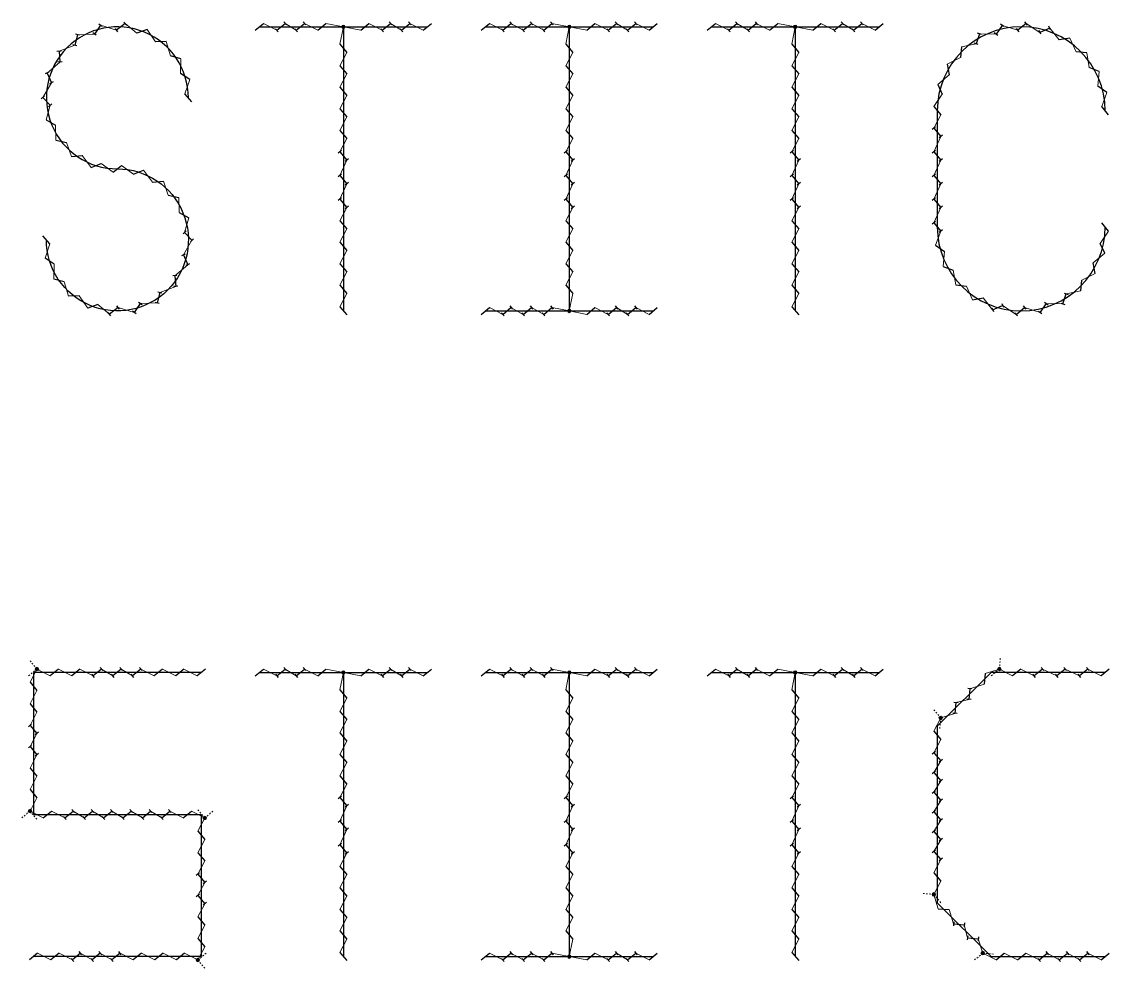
# Model space of a CAD drawing. Header units: millimetres. Extents: x -1 to 575, y -99 to 129.
# Drawn here: x 124.4 to 276, y -91.6 to 40.3 of the extents above; entities that cross this region are included whole.
import ezdxf

# ---------------------------------------------------------------- set-up
doc = ezdxf.new("R2010")
doc.units = ezdxf.units.MM
doc.layers.add('AUTOSTITCH', color=7, linetype='Continuous')
doc.layers.add('AUTOSTITCH_STITCHES', color=7, linetype='Continuous')
doc.layers.add('SHOWCASE_GUIDES', color=8, linetype='Continuous', plot=False)

# ---------------------------------------------------------------- blocks, each defined once
blk = doc.blocks.new('ST-12')
at = {"layer": 'AUTOSTITCH', "color": 7, "lineweight": 30}
for p, q in [((135.34, 39.83), (134.51, 38.58)), ((138.79, 40.04), (137.59, 39.13)), ((132.15, 38.49), (131.77, 37.04)), ((141.84, 39.24), (140.43, 38.73)), ((144.51, 37.56), (143.01, 37.5)), ((129.57, 36.19), (129.69, 34.69)), ((146.55, 35.16), (145.1, 35.55)), ((127.9, 33.16), (128.5, 31.79)), ((147.78, 32.26), (146.51, 33.07)), ((127.3, 29.76), (128.32, 28.66)), ((148.08, 29.13), (147.12, 30.27)), ((127.76, 26.64), (129.07, 25.9)), ((129.14, 23.8), (130.6, 23.48)), ((131.29, 21.51), (132.79, 21.64)), ((134.04, 19.97), (135.43, 20.54)), ((137.13, 19.32), (138.27, 20.28)), ((139.97, 19.06), (141.36, 19.63)), ((142.61, 17.96), (144.11, 18.09)), ((144.8, 16.12), (146.26, 15.8)), ((146.33, 13.7), (147.64, 12.96)), ((147.08, 10.94), (148.1, 9.84)), ((128.28, 9.33), (127.32, 10.47)), ((146.9, 7.81), (147.5, 6.44)), ((128.89, 6.53), (127.62, 7.34)), ((145.71, 4.91), (145.83, 3.41)), ((130.3, 4.05), (128.85, 4.44)), ((132.39, 2.1), (130.89, 2.04)), ((143.63, 2.56), (143.25, 1.11)), ((134.97, 0.87), (133.56, 0.36)), ((137.81, 0.47), (136.61, -0.44)), ((140.89, 1.02), (140.06, -0.23))]:
    blk.add_line(p, q, dxfattribs=at)
for points in [[(135.58, 39.66), (135.1, 39.99)], [(138.97, 39.81), (138.61, 40.27)], [(132.43, 38.42), (131.87, 38.57)], [(134.75, 38.42), (134.26, 38.74)], [(137.77, 38.9), (137.42, 39.37)], [(132.06, 36.97), (131.49, 37.11)], [(129.86, 36.21), (129.28, 36.16)], [(129.98, 34.71), (129.4, 34.67)], [(128.16, 33.28), (127.63, 33.05)], [(128.77, 31.91), (128.23, 31.67)], [(127.52, 29.96), (127.09, 29.56)], [(128.54, 28.86), (128.11, 28.46)], [(147.29, 11.14), (146.86, 10.74)], [(148.31, 10.04), (147.88, 9.64)], [(147.17, 7.93), (146.63, 7.69)], [(147.77, 6.55), (147.24, 6.32)], [(146, 4.93), (145.42, 4.89)], [(146.12, 3.44), (145.54, 3.39)], [(143.91, 2.49), (143.34, 2.63)], [(137.98, 0.23), (137.63, 0.7)], [(141.14, 0.86), (140.65, 1.18)], [(143.53, 1.03), (142.97, 1.18)], [(136.79, -0.67), (136.43, -0.21)], [(140.3, -0.39), (139.82, -0.06)]]:
    blk.add_lwpolyline(points, dxfattribs=at)
at = {"layer": 'AUTOSTITCH_STITCHES', "color": 7, "lineweight": 9}
for p, q in [((137.59, 39.13), (135.34, 39.83)), ((140.43, 38.73), (138.79, 40.04)), ((134.51, 38.58), (132.15, 38.49)), ((143.01, 37.5), (141.84, 39.24)), ((131.77, 37.04), (129.57, 36.19)), ((145.1, 35.55), (144.51, 37.56)), ((146.51, 33.07), (146.55, 35.16)), ((129.69, 34.69), (127.9, 33.16)), ((147.12, 30.27), (147.78, 32.26)), ((128.5, 31.79), (127.3, 29.76)), ((128.32, 28.66), (127.76, 26.64)), ((129.07, 25.9), (129.14, 23.8)), ((130.6, 23.48), (131.29, 21.51)), ((132.79, 21.64), (134.04, 19.97)), ((135.43, 20.54), (137.13, 19.32)), ((138.27, 20.28), (139.97, 19.06)), ((141.36, 19.63), (142.61, 17.96)), ((144.11, 18.09), (144.8, 16.12)), ((146.26, 15.8), (146.33, 13.7)), ((147.64, 12.96), (147.08, 10.94)), ((127.62, 7.34), (128.28, 9.33)), ((148.1, 9.84), (146.9, 7.81)), ((128.85, 4.44), (128.89, 6.53)), ((147.5, 6.44), (145.71, 4.91)), ((130.89, 2.04), (130.3, 4.05)), ((145.83, 3.41), (143.63, 2.56)), ((133.56, 0.36), (132.39, 2.1)), ((136.61, -0.44), (134.97, 0.87)), ((140.06, -0.23), (137.81, 0.47)), ((143.25, 1.11), (140.89, 1.02))]:
    blk.add_line(p, q, dxfattribs=at)
blk = doc.blocks.new('ST-14')
at = {"layer": 'AUTOSTITCH', "color": 7, "lineweight": 30}
for p, q in [((188.43, 39.12), (189.57, 40.08)), ((191.43, 39.12), (192.57, 40.08)), ((194.28, 39.12), (195.42, 40.08)), ((197.13, 39.12), (198.27, 40.08)), ((203.13, 39.12), (204.27, 40.08)), ((206.13, 39.12), (207.27, 40.08)), ((208.83, 39.12), (209.97, 40.08)), ((211.83, 39.12), (212.97, 40.08)), ((200.22, 37.17), (201.18, 36.03)), ((200.22, 34.17), (201.18, 33.03)), ((200.22, 31.17), (201.18, 30.03)), ((200.22, 28.17), (201.18, 27.03)), ((200.22, 25.17), (201.18, 24.03)), ((200.22, 22.17), (201.18, 21.03)), ((200.22, 18.87), (201.18, 17.73)), ((200.22, 15.57), (201.18, 14.43)), ((200.22, 12.57), (201.18, 11.43)), ((200.22, 9.57), (201.18, 8.43)), ((200.22, 6.57), (201.18, 5.43)), ((200.22, 3.57), (201.18, 2.43)), ((188.43, -0.48), (189.57, 0.48)), ((191.43, -0.48), (192.57, 0.48)), ((194.28, -0.48), (195.42, 0.48)), ((197.13, -0.48), (198.27, 0.48)), ((203.13, -0.48), (204.27, 0.48)), ((206.13, -0.48), (207.27, 0.48)), ((208.83, -0.48), (209.97, 0.48)), ((211.83, -0.48), (212.97, 0.48))]:
    blk.add_line(p, q, dxfattribs=at)
for points in [[(192.39, 40.31), (192.76, 39.86)], [(195.24, 40.31), (195.61, 39.86)], [(198.09, 40.31), (198.46, 39.86)], [(207.09, 40.31), (207.46, 39.86)], [(209.79, 40.31), (210.16, 39.86)], [(191.24, 39.34), (191.61, 38.89)], [(194.09, 39.34), (194.46, 38.89)], [(196.94, 39.34), (197.31, 38.89)], [(205.94, 39.34), (206.31, 38.89)], [(208.64, 39.34), (209.01, 38.89)], [(200.44, 22.36), (199.99, 21.99)], [(201.41, 21.21), (200.96, 20.84)], [(200.44, 19.06), (199.99, 18.69)], [(201.41, 17.91), (200.96, 17.54)], [(200.44, 15.76), (199.99, 15.39)], [(201.41, 14.61), (200.96, 14.24)], [(192.39, 0.71), (192.76, 0.26)], [(195.24, 0.71), (195.61, 0.26)], [(198.09, 0.71), (198.46, 0.26)], [(207.09, 0.71), (207.46, 0.26)], [(209.79, 0.71), (210.16, 0.26)], [(191.24, -0.26), (191.61, -0.71)], [(194.09, -0.26), (194.46, -0.71)], [(196.94, -0.26), (197.31, -0.71)], [(205.94, -0.26), (206.31, -0.71)], [(208.64, -0.26), (209.01, -0.71)]]:
    blk.add_lwpolyline(points, dxfattribs=at)
at = {"layer": 'AUTOSTITCH', "color": 7, "lineweight": 0, "const_width": 0.25}
for points in [[(200.57, 39.6, 1), (200.82, 39.6, 1)], [(200.57, 0, 1), (200.82, 0, 1)]]:
    blk.add_lwpolyline(points, format="xyb", close=True, dxfattribs=at)
at = {"layer": 'AUTOSTITCH', "color": 7, "lineweight": 0}
for centre in [(200.7, 39.6), (200.7, 0)]:
    blk.add_circle(centre, 0.25, dxfattribs=at)
at = {"layer": 'AUTOSTITCH_STITCHES', "color": 7, "lineweight": 9}
for p, q in [((189.57, 40.08), (191.43, 39.12)), ((192.57, 40.08), (194.28, 39.12)), ((195.42, 40.08), (197.13, 39.12)), ((198.27, 40.08), (200.7, 39.6)), ((200.7, 39.6), (200.22, 37.17)), ((200.7, 39.6), (203.13, 39.12)), ((204.27, 40.08), (206.13, 39.12)), ((207.27, 40.08), (208.83, 39.12)), ((209.97, 40.08), (211.83, 39.12)), ((201.18, 36.03), (200.22, 34.17)), ((201.18, 33.03), (200.22, 31.17)), ((201.18, 30.03), (200.22, 28.17)), ((201.18, 27.03), (200.22, 25.17)), ((201.18, 24.03), (200.22, 22.17)), ((201.18, 21.03), (200.22, 18.87)), ((201.18, 17.73), (200.22, 15.57)), ((201.18, 14.43), (200.22, 12.57)), ((201.18, 11.43), (200.22, 9.57)), ((201.18, 8.43), (200.22, 6.57)), ((201.18, 5.43), (200.22, 3.57)), ((201.18, 2.43), (200.7, 0)), ((189.57, 0.48), (191.43, -0.48)), ((192.57, 0.48), (194.28, -0.48)), ((195.42, 0.48), (197.13, -0.48)), ((198.27, 0.48), (200.7, 0)), ((200.7, 0), (203.13, -0.48)), ((204.27, 0.48), (206.13, -0.48)), ((207.27, 0.48), (208.83, -0.48)), ((209.97, 0.48), (211.83, -0.48))]:
    blk.add_line(p, q, dxfattribs=at)
blk = doc.blocks.new('ST-16')
at = {"layer": 'AUTOSTITCH', "color": 7, "lineweight": 30}
for p, q in [((261.05, 39.8), (260.19, 38.57)), ((264.39, 40.08), (263.23, 39.12)), ((267.68, 39.43), (266.3, 38.83)), ((257.9, 38.63), (257.42, 37.21)), ((270.48, 38.04), (269, 37.8)), ((255.37, 36.8), (255.26, 35.31)), ((272.83, 35.98), (271.34, 36.13)), ((253.38, 34.39), (253.65, 32.92)), ((274.59, 33.39), (273.18, 33.92)), ((252.06, 31.55), (252.7, 30.2)), ((275.63, 30.44), (274.4, 31.31)), ((251.52, 28.47), (252.48, 27.33)), ((275.88, 27.33), (274.92, 28.47)), ((251.52, 25.47), (252.48, 24.33)), ((251.52, 22.17), (252.48, 21.03)), ((251.52, 18.87), (252.48, 17.73)), ((251.52, 15.57), (252.48, 14.43)), ((251.52, 12.27), (252.48, 11.13)), ((275.88, 11.13), (274.92, 12.27)), ((251.77, 9.16), (253, 8.29)), ((275.34, 8.05), (274.7, 9.4)), ((252.81, 6.21), (254.22, 5.68)), ((274.02, 5.21), (273.75, 6.68)), ((254.57, 3.62), (256.06, 3.47)), ((272.03, 2.8), (272.14, 4.29)), ((256.92, 1.56), (258.4, 1.8)), ((269.5, 0.97), (269.98, 2.39)), ((259.72, 0.17), (261.1, 0.77)), ((263.01, -0.48), (264.17, 0.48)), ((266.35, -0.2), (267.21, 1.03))]:
    blk.add_line(p, q, dxfattribs=at)
for points in [[(261.29, 39.64), (260.81, 39.97)], [(264.57, 39.85), (264.2, 40.3)], [(267.8, 39.16), (267.56, 39.7)], [(258.18, 38.54), (257.63, 38.73)], [(260.43, 38.4), (259.95, 38.74)], [(263.42, 38.9), (263.04, 39.35)], [(266.42, 38.56), (266.19, 39.09)], [(257.69, 37.12), (257.14, 37.31)], [(251.74, 25.66), (251.29, 25.29)], [(252.71, 24.51), (252.26, 24.14)], [(251.74, 22.36), (251.29, 21.99)], [(252.71, 21.21), (252.26, 20.84)], [(251.74, 19.06), (251.29, 18.69)], [(252.71, 17.91), (252.26, 17.54)], [(251.74, 15.76), (251.29, 15.39)], [(252.71, 14.61), (252.26, 14.24)], [(251.74, 12.46), (251.29, 12.09)], [(252.71, 11.31), (252.26, 10.94)], [(269.71, 2.48), (270.26, 2.29)], [(259.6, 0.44), (259.84, -0.1)], [(260.98, 1.04), (261.21, 0.51)], [(263.98, 0.7), (264.36, 0.25)], [(266.97, 1.2), (267.45, 0.86)], [(269.22, 1.06), (269.77, 0.87)], [(262.83, -0.25), (263.2, -0.7)], [(266.11, -0.04), (266.59, -0.37)]]:
    blk.add_lwpolyline(points, dxfattribs=at)
at = {"layer": 'AUTOSTITCH_STITCHES', "color": 7, "lineweight": 9}
for p, q in [((263.23, 39.12), (261.05, 39.8)), ((266.3, 38.83), (264.39, 40.08)), ((269, 37.8), (267.68, 39.43)), ((260.19, 38.57), (257.9, 38.63)), ((271.34, 36.13), (270.48, 38.04)), ((257.42, 37.21), (255.37, 36.8)), ((255.26, 35.31), (253.38, 34.39)), ((273.18, 33.92), (272.83, 35.98)), ((274.4, 31.31), (274.59, 33.39)), ((253.65, 32.92), (252.06, 31.55)), ((274.92, 28.47), (275.63, 30.44)), ((252.7, 30.2), (251.52, 28.47)), ((252.48, 27.33), (251.52, 25.47)), ((252.48, 24.33), (251.52, 22.17)), ((252.48, 21.03), (251.52, 18.87)), ((252.48, 17.73), (251.52, 15.57)), ((252.48, 14.43), (251.52, 12.27)), ((252.48, 11.13), (251.77, 9.16)), ((274.7, 9.4), (275.88, 11.13)), ((253, 8.29), (252.81, 6.21)), ((273.75, 6.68), (275.34, 8.05)), ((254.22, 5.68), (254.57, 3.62)), ((272.14, 4.29), (274.02, 5.21)), ((256.06, 3.47), (256.92, 1.56)), ((258.4, 1.8), (259.72, 0.17)), ((269.98, 2.39), (272.03, 2.8)), ((261.1, 0.77), (263.01, -0.48)), ((264.17, 0.48), (266.35, -0.2)), ((267.21, 1.03), (269.5, 0.97))]:
    blk.add_line(p, q, dxfattribs=at)
blk = doc.blocks.new('ST-22')
at = {"layer": 'AUTOSTITCH', "color": 7, "lineweight": 9}
for p, q in [((125.52, -48.77), (125.66, -48.93)), ((125.79, -49.1), (125.93, -49.26)), ((126.07, -49.43), (126.21, -49.59)), ((126.48, -49.92), (126.32, -50.06)), ((126.34, -49.75), (126.48, -49.92)), ((125.5, -50.74), (125.33, -50.88)), ((125.83, -50.47), (125.66, -50.61)), ((126.15, -50.19), (125.99, -50.33)), ((125.35, -69.86), (125.52, -69.72)), ((125.52, -69.72), (125.66, -69.88)), ((148.92, -69.53), (149.06, -69.7)), ((150.87, -69.86), (151.03, -69.72)), ((124.37, -70.68), (124.53, -70.54)), ((124.7, -70.41), (124.86, -70.27)), ((125.03, -70.13), (125.19, -69.99)), ((125.79, -70.05), (125.93, -70.21)), ((126.07, -70.37), (126.21, -70.54)), ((126.34, -70.7), (126.48, -70.87)), ((149.19, -69.86), (149.33, -70.03)), ((149.47, -70.19), (149.61, -70.35)), ((149.74, -70.52), (149.88, -70.68)), ((149.88, -70.68), (150.05, -70.54)), ((150.21, -70.41), (150.37, -70.27)), ((150.54, -70.13), (150.7, -69.99)), ((149.08, -90.34), (148.92, -90.48)), ((148.92, -90.48), (149.06, -90.65)), ((149.19, -90.81), (149.33, -90.97)), ((149.41, -90.07), (149.25, -90.21)), ((149.74, -89.79), (149.57, -89.93)), ((150.07, -89.52), (149.9, -89.66)), ((149.47, -91.14), (149.61, -91.3)), ((149.74, -91.47), (149.88, -91.63))]:
    blk.add_line(p, q, dxfattribs=at)
at = {"layer": 'AUTOSTITCH', "color": 7, "lineweight": 30}
for p, q in [((129.48, -49.92), (128.33, -50.88)), ((132.48, -49.92), (131.33, -50.88)), ((135.48, -49.92), (134.33, -50.88)), ((138.23, -49.92), (137.08, -50.88)), ((140.97, -49.92), (139.83, -50.88)), ((143.97, -49.92), (142.83, -50.88)), ((146.97, -49.92), (145.83, -50.88)), ((149.97, -49.92), (148.83, -50.88)), ((125.52, -51.77), (126.48, -52.92)), ((125.52, -54.77), (126.48, -55.92)), ((125.52, -57.77), (126.48, -58.92)), ((125.52, -60.72), (126.48, -61.87)), ((125.52, -63.72), (126.48, -64.87)), ((125.52, -66.72), (126.48, -67.87)), ((127.37, -70.68), (128.52, -69.72)), ((130.37, -70.68), (131.52, -69.72)), ((133.07, -70.68), (134.22, -69.72)), ((135.77, -70.68), (136.92, -69.72)), ((138.48, -70.68), (139.63, -69.72)), ((141.18, -70.68), (142.33, -69.72)), ((143.88, -70.68), (145.03, -69.72)), ((146.88, -70.68), (148.03, -69.72)), ((148.92, -72.53), (149.88, -73.68)), ((148.92, -75.53), (149.88, -76.68)), ((148.92, -78.53), (149.88, -79.68)), ((148.92, -81.48), (149.88, -82.63)), ((148.92, -84.48), (149.88, -85.63)), ((148.92, -87.48), (149.88, -88.63)), ((126.57, -89.52), (125.43, -90.48)), ((129.57, -89.52), (128.43, -90.48)), ((132.57, -89.52), (131.43, -90.48)), ((135.32, -89.52), (134.17, -90.48)), ((138.07, -89.52), (136.92, -90.48)), ((141.07, -89.52), (139.92, -90.48)), ((144.07, -89.52), (142.92, -90.48)), ((147.07, -89.52), (145.92, -90.48))]:
    blk.add_line(p, q, dxfattribs=at)
at = {"layer": 'AUTOSTITCH', "color": 7, "lineweight": 0, "const_width": 0.25}
for points in [[(126.36, -49.92, 1), (126.61, -49.92, 1)], [(125.39, -69.72, 1), (125.64, -69.72, 1)], [(149.76, -70.68, 1), (150.01, -70.68, 1)], [(148.79, -90.48, 1), (149.04, -90.48, 1)]]:
    blk.add_lwpolyline(points, format="xyb", close=True, dxfattribs=at)
at = {"layer": 'AUTOSTITCH', "color": 7, "lineweight": 30}
for points in [[(135.67, -50.14), (135.29, -49.69)], [(138.42, -50.14), (138.04, -49.69)], [(141.16, -50.14), (140.79, -49.69)], [(134.52, -51.11), (134.15, -50.66)], [(137.27, -51.11), (136.89, -50.66)], [(140.01, -51.11), (139.64, -50.66)], [(125.74, -57.58), (125.29, -57.96)], [(126.71, -58.73), (126.26, -59.11)], [(125.74, -60.53), (125.29, -60.91)], [(126.71, -61.68), (126.26, -62.05)], [(131.33, -69.49), (131.71, -69.94)], [(134.03, -69.49), (134.41, -69.94)], [(136.74, -69.49), (137.11, -69.94)], [(139.44, -69.49), (139.81, -69.94)], [(142.14, -69.49), (142.52, -69.94)], [(144.84, -69.49), (145.22, -69.94)], [(130.18, -70.46), (130.56, -70.91)], [(132.88, -70.46), (133.26, -70.91)], [(135.59, -70.46), (135.96, -70.91)], [(138.29, -70.46), (138.66, -70.91)], [(140.99, -70.46), (141.37, -70.91)], [(143.69, -70.46), (144.07, -70.91)], [(149.14, -78.35), (148.69, -78.72)], [(150.11, -79.49), (149.66, -79.87)], [(149.14, -81.29), (148.69, -81.67)], [(150.11, -82.44), (149.66, -82.82)], [(132.76, -89.74), (132.39, -89.29)], [(135.51, -89.74), (135.13, -89.29)], [(138.25, -89.74), (137.88, -89.29)], [(131.61, -90.71), (131.24, -90.26)], [(134.36, -90.71), (133.98, -90.26)], [(137.11, -90.71), (136.73, -90.26)]]:
    blk.add_lwpolyline(points, dxfattribs=at)
at = {"layer": 'AUTOSTITCH', "color": 7, "lineweight": 0}
for centre in [(126.48, -49.92), (125.52, -69.72), (149.88, -70.68), (148.92, -90.48)]:
    blk.add_circle(centre, 0.25, dxfattribs=at)
at = {"layer": 'AUTOSTITCH_STITCHES', "color": 7, "lineweight": 9}
for p, q in [((126.48, -49.92), (125.52, -51.77)), ((128.33, -50.88), (126.48, -49.92)), ((131.33, -50.88), (129.48, -49.92)), ((134.33, -50.88), (132.48, -49.92)), ((137.08, -50.88), (135.48, -49.92)), ((139.83, -50.88), (138.23, -49.92)), ((142.83, -50.88), (140.97, -49.92)), ((145.83, -50.88), (143.97, -49.92)), ((148.83, -50.88), (146.97, -49.92)), ((126.48, -52.92), (125.52, -54.77)), ((126.48, -55.92), (125.52, -57.77)), ((126.48, -58.92), (125.52, -60.72)), ((126.48, -61.87), (125.52, -63.72)), ((126.48, -64.87), (125.52, -66.72)), ((126.48, -67.87), (125.52, -69.72)), ((125.52, -69.72), (127.37, -70.68)), ((128.52, -69.72), (130.37, -70.68)), ((131.52, -69.72), (133.07, -70.68)), ((134.22, -69.72), (135.77, -70.68)), ((136.92, -69.72), (138.48, -70.68)), ((139.63, -69.72), (141.18, -70.68)), ((142.33, -69.72), (143.88, -70.68)), ((145.03, -69.72), (146.88, -70.68)), ((148.03, -69.72), (149.88, -70.68)), ((149.88, -70.68), (148.92, -72.53)), ((149.88, -73.68), (148.92, -75.53)), ((149.88, -76.68), (148.92, -78.53)), ((149.88, -79.68), (148.92, -81.48)), ((149.88, -82.63), (148.92, -84.48)), ((149.88, -85.63), (148.92, -87.48)), ((149.88, -88.63), (148.92, -90.48)), ((128.43, -90.48), (126.57, -89.52)), ((131.43, -90.48), (129.57, -89.52)), ((134.17, -90.48), (132.57, -89.52)), ((136.92, -90.48), (135.32, -89.52)), ((139.92, -90.48), (138.07, -89.52)), ((142.92, -90.48), (141.07, -89.52)), ((145.92, -90.48), (144.07, -89.52)), ((148.92, -90.48), (147.07, -89.52))]:
    blk.add_line(p, q, dxfattribs=at)
blk = doc.blocks.new('ST-24')
at = {"layer": 'AUTOSTITCH', "color": 7, "lineweight": 30}
for p, q in [((188.43, -50.88), (189.57, -49.92)), ((191.43, -50.88), (192.57, -49.92)), ((194.28, -50.88), (195.42, -49.92)), ((197.13, -50.88), (198.27, -49.92)), ((203.13, -50.88), (204.27, -49.92)), ((206.13, -50.88), (207.27, -49.92)), ((208.83, -50.88), (209.97, -49.92)), ((211.83, -50.88), (212.97, -49.92)), ((200.22, -52.83), (201.18, -53.97)), ((200.22, -55.83), (201.18, -56.97)), ((200.22, -58.83), (201.18, -59.97)), ((200.22, -61.83), (201.18, -62.97)), ((200.22, -64.83), (201.18, -65.97)), ((200.22, -67.83), (201.18, -68.97)), ((200.22, -71.13), (201.18, -72.27)), ((200.22, -74.43), (201.18, -75.57)), ((200.22, -77.43), (201.18, -78.57)), ((200.22, -80.43), (201.18, -81.57)), ((200.22, -83.43), (201.18, -84.57)), ((200.22, -86.43), (201.18, -87.57)), ((188.43, -90.48), (189.57, -89.52)), ((191.43, -90.48), (192.57, -89.52)), ((194.28, -90.48), (195.42, -89.52)), ((197.13, -90.48), (198.27, -89.52)), ((203.13, -90.48), (204.27, -89.52)), ((206.13, -90.48), (207.27, -89.52)), ((208.83, -90.48), (209.97, -89.52)), ((211.83, -90.48), (212.97, -89.52))]:
    blk.add_line(p, q, dxfattribs=at)
for points in [[(192.39, -49.69), (192.76, -50.14)], [(195.24, -49.69), (195.61, -50.14)], [(198.09, -49.69), (198.46, -50.14)], [(207.09, -49.69), (207.46, -50.14)], [(209.79, -49.69), (210.16, -50.14)], [(191.24, -50.66), (191.61, -51.11)], [(194.09, -50.66), (194.46, -51.11)], [(196.94, -50.66), (197.31, -51.11)], [(205.94, -50.66), (206.31, -51.11)], [(208.64, -50.66), (209.01, -51.11)], [(200.44, -67.64), (199.99, -68.01)], [(201.41, -68.79), (200.96, -69.16)], [(200.44, -70.94), (199.99, -71.31)], [(201.41, -72.09), (200.96, -72.46)], [(200.44, -74.24), (199.99, -74.61)], [(201.41, -75.39), (200.96, -75.76)], [(192.39, -89.29), (192.76, -89.74)], [(195.24, -89.29), (195.61, -89.74)], [(198.09, -89.29), (198.46, -89.74)], [(207.09, -89.29), (207.46, -89.74)], [(209.79, -89.29), (210.16, -89.74)], [(191.24, -90.26), (191.61, -90.71)], [(194.09, -90.26), (194.46, -90.71)], [(196.94, -90.26), (197.31, -90.71)], [(205.94, -90.26), (206.31, -90.71)], [(208.64, -90.26), (209.01, -90.71)]]:
    blk.add_lwpolyline(points, dxfattribs=at)
at = {"layer": 'AUTOSTITCH', "color": 7, "lineweight": 0, "const_width": 0.25}
for points in [[(200.57, -50.4, 1), (200.82, -50.4, 1)], [(200.57, -90, 1), (200.82, -90, 1)]]:
    blk.add_lwpolyline(points, format="xyb", close=True, dxfattribs=at)
at = {"layer": 'AUTOSTITCH', "color": 7, "lineweight": 0}
for centre in [(200.7, -50.4), (200.7, -90)]:
    blk.add_circle(centre, 0.25, dxfattribs=at)
at = {"layer": 'AUTOSTITCH_STITCHES', "color": 7, "lineweight": 9}
for p, q in [((189.57, -49.92), (191.43, -50.88)), ((192.57, -49.92), (194.28, -50.88)), ((195.42, -49.92), (197.13, -50.88)), ((198.27, -49.92), (200.7, -50.4)), ((204.27, -49.92), (206.13, -50.88)), ((207.27, -49.92), (208.83, -50.88)), ((209.97, -49.92), (211.83, -50.88)), ((200.7, -50.4), (200.22, -52.83)), ((200.7, -50.4), (203.13, -50.88)), ((201.18, -53.97), (200.22, -55.83)), ((201.18, -56.97), (200.22, -58.83)), ((201.18, -59.97), (200.22, -61.83)), ((201.18, -62.97), (200.22, -64.83)), ((201.18, -65.97), (200.22, -67.83)), ((201.18, -68.97), (200.22, -71.13)), ((201.18, -72.27), (200.22, -74.43)), ((201.18, -75.57), (200.22, -77.43)), ((201.18, -78.57), (200.22, -80.43)), ((201.18, -81.57), (200.22, -83.43)), ((201.18, -84.57), (200.22, -86.43)), ((201.18, -87.57), (200.7, -90)), ((189.57, -89.52), (191.43, -90.48)), ((192.57, -89.52), (194.28, -90.48)), ((195.42, -89.52), (197.13, -90.48)), ((198.27, -89.52), (200.7, -90)), ((200.7, -90), (203.13, -90.48)), ((204.27, -89.52), (206.13, -90.48)), ((207.27, -89.52), (208.83, -90.48)), ((209.97, -89.52), (211.83, -90.48))]:
    blk.add_line(p, q, dxfattribs=at)
blk = doc.blocks.new('ST-26')
at = {"layer": 'AUTOSTITCH', "color": 7, "lineweight": 9}
for p, q in [((260.79, -48.42), (260.78, -48.64)), ((260.66, -49.92), (260.5, -50.06)), ((260.68, -49.7), (260.66, -49.92)), ((260.72, -49.28), (260.7, -49.49)), ((260.76, -48.85), (260.74, -49.06)), ((259.68, -50.74), (259.51, -50.88)), ((260.01, -50.47), (259.84, -50.61)), ((260.34, -50.19), (260.17, -50.33)), ((251.52, -55.59), (251.66, -55.75)), ((251.79, -55.92), (251.93, -56.08)), ((252.07, -56.24), (252.21, -56.41)), ((252.34, -56.57), (252.48, -56.74)), ((252.41, -57.59), (252.39, -57.8)), ((252.44, -57.16), (252.43, -57.38)), ((252.48, -56.74), (252.46, -56.95)), ((252.37, -58.02), (252.35, -58.23)), ((250.02, -81.21), (250.24, -81.22)), ((250.45, -81.24), (250.66, -81.26)), ((250.88, -81.28), (251.09, -81.3)), ((251.3, -81.32), (251.52, -81.34)), ((251.52, -81.34), (251.66, -81.5)), ((251.79, -81.66), (251.93, -81.83)), ((252.07, -81.99), (252.21, -82.16)), ((252.34, -82.32), (252.48, -82.49)), ((257.19, -90.48), (257.35, -90.34)), ((257.52, -90.21), (257.68, -90.07)), ((257.84, -89.93), (258.01, -89.79)), ((258.17, -89.66), (258.34, -89.52)), ((258.34, -89.52), (258.55, -89.54)), ((258.76, -89.56), (258.98, -89.57)), ((259.19, -89.59), (259.4, -89.61)), ((259.62, -89.63), (259.83, -89.65))]:
    blk.add_line(p, q, dxfattribs=at)
at = {"layer": 'AUTOSTITCH', "color": 7, "lineweight": 30}
for p, q in [((263.66, -49.92), (262.51, -50.88)), ((266.66, -49.92), (265.51, -50.88)), ((269.82, -49.92), (268.67, -50.88)), ((272.97, -49.92), (271.83, -50.88)), ((275.97, -49.92), (274.83, -50.88)), ((258.67, -50.54), (258.54, -52.04)), ((256.55, -52.67), (256.42, -54.16)), ((254.6, -54.61), (254.47, -56.11)), ((251.52, -58.59), (252.48, -59.74)), ((251.52, -61.59), (252.48, -62.74)), ((251.52, -64.34), (252.48, -65.49)), ((251.52, -67.09), (252.48, -68.24)), ((251.52, -69.84), (252.48, -70.99)), ((251.52, -72.59), (252.48, -73.74)), ((251.52, -75.34), (252.48, -76.49)), ((251.52, -78.34), (252.48, -79.49)), ((252.14, -83.33), (253.64, -83.46)), ((254.27, -85.45), (255.76, -85.58)), ((256.21, -87.4), (257.71, -87.53)), ((260.19, -90.48), (261.34, -89.52)), ((263.19, -90.48), (264.34, -89.52)), ((266.19, -90.48), (267.34, -89.52)), ((269.01, -90.48), (270.16, -89.52)), ((271.83, -90.48), (272.97, -89.52)), ((274.83, -90.48), (275.97, -89.52))]:
    blk.add_line(p, q, dxfattribs=at)
at = {"layer": 'AUTOSTITCH', "color": 7, "lineweight": 0, "const_width": 0.25}
for points in [[(260.54, -49.92, 1), (260.79, -49.92, 1)], [(252.36, -56.74, 1), (252.61, -56.74, 1)], [(251.39, -81.34, 1), (251.64, -81.34, 1)], [(258.21, -89.52, 1), (258.46, -89.52, 1)]]:
    blk.add_lwpolyline(points, format="xyb", close=True, dxfattribs=at)
at = {"layer": 'AUTOSTITCH', "color": 7, "lineweight": 30}
for points in [[(266.85, -50.14), (266.48, -49.69)], [(270.01, -50.14), (269.63, -49.69)], [(273.16, -50.14), (272.79, -49.69)], [(265.7, -51.11), (265.33, -50.66)], [(268.86, -51.11), (268.48, -50.66)], [(272.01, -51.11), (271.64, -50.66)], [(256.84, -52.69), (256.26, -52.64)], [(256.71, -54.19), (256.13, -54.14)], [(254.76, -56.13), (254.18, -56.08)], [(254.89, -54.64), (254.31, -54.59)], [(251.74, -61.4), (251.29, -61.78)], [(252.71, -62.55), (252.26, -62.92)], [(251.74, -64.15), (251.29, -64.52)], [(252.71, -65.3), (252.26, -65.67)], [(251.74, -66.9), (251.29, -67.27)], [(252.71, -68.05), (252.26, -68.42)], [(251.74, -69.65), (251.29, -70.02)], [(252.71, -70.8), (252.26, -71.17)], [(251.74, -72.4), (251.29, -72.77)], [(252.71, -73.55), (252.26, -73.92)], [(251.74, -75.15), (251.29, -75.52)], [(252.71, -76.3), (252.26, -76.67)], [(254.29, -85.16), (254.24, -85.74)], [(255.79, -85.29), (255.74, -85.87)], [(256.24, -87.11), (256.19, -87.69)], [(257.73, -87.24), (257.68, -87.82)], [(267.15, -89.29), (267.52, -89.74)], [(269.97, -89.29), (270.34, -89.74)], [(272.79, -89.29), (273.16, -89.74)], [(266, -90.26), (266.38, -90.71)], [(268.82, -90.26), (269.19, -90.71)], [(271.64, -90.26), (272.01, -90.71)]]:
    blk.add_lwpolyline(points, dxfattribs=at)
at = {"layer": 'AUTOSTITCH', "color": 7, "lineweight": 0}
for centre in [(260.66, -49.92), (252.48, -56.74), (251.52, -81.34), (258.34, -89.52)]:
    blk.add_circle(centre, 0.25, dxfattribs=at)
at = {"layer": 'AUTOSTITCH_STITCHES', "color": 7, "lineweight": 9}
for p, q in [((260.66, -49.92), (258.67, -50.54)), ((262.51, -50.88), (260.66, -49.92)), ((265.51, -50.88), (263.66, -49.92)), ((268.67, -50.88), (266.66, -49.92)), ((271.83, -50.88), (269.82, -49.92)), ((274.83, -50.88), (272.97, -49.92)), ((258.54, -52.04), (256.55, -52.67)), ((256.42, -54.16), (254.6, -54.61)), ((252.48, -56.74), (251.52, -58.59)), ((254.47, -56.11), (252.48, -56.74)), ((252.48, -59.74), (251.52, -61.59)), ((252.48, -62.74), (251.52, -64.34)), ((252.48, -65.49), (251.52, -67.09)), ((252.48, -68.24), (251.52, -69.84)), ((252.48, -70.99), (251.52, -72.59)), ((252.48, -73.74), (251.52, -75.34)), ((252.48, -76.49), (251.52, -78.34)), ((252.48, -79.49), (251.52, -81.34)), ((251.52, -81.34), (252.14, -83.33)), ((253.64, -83.46), (254.27, -85.45)), ((255.76, -85.58), (256.21, -87.4)), ((257.71, -87.53), (258.34, -89.52)), ((258.34, -89.52), (260.19, -90.48)), ((261.34, -89.52), (263.19, -90.48)), ((264.34, -89.52), (266.19, -90.48)), ((267.34, -89.52), (269.01, -90.48)), ((270.16, -89.52), (271.83, -90.48)), ((272.97, -89.52), (274.83, -90.48))]:
    blk.add_line(p, q, dxfattribs=at)
blk = doc.blocks.new('ST-20-A')
at = {"layer": 'AUTOSTITCH', "color": 7, "lineweight": 30}
for p, q in [((156.93, -50.88), (158.07, -49.92)), ((159.93, -50.88), (161.07, -49.92)), ((162.63, -50.88), (163.77, -49.92)), ((165.63, -50.88), (166.77, -49.92)), ((171.63, -50.88), (172.77, -49.92)), ((174.63, -50.88), (175.77, -49.92)), ((177.33, -50.88), (178.47, -49.92)), ((180.33, -50.88), (181.47, -49.92)), ((168.72, -52.83), (169.68, -53.97)), ((168.72, -55.83), (169.68, -56.97)), ((168.72, -58.83), (169.68, -59.97)), ((168.72, -61.83), (169.68, -62.97)), ((168.72, -64.83), (169.68, -65.97)), ((168.72, -67.83), (169.68, -68.97)), ((168.72, -71.13), (169.68, -72.27)), ((168.72, -74.43), (169.68, -75.57)), ((168.72, -77.43), (169.68, -78.57)), ((168.72, -80.43), (169.68, -81.57)), ((168.72, -83.43), (169.68, -84.57)), ((168.72, -86.43), (169.68, -87.57)), ((168.72, -89.43), (169.68, -90.57))]:
    blk.add_line(p, q, dxfattribs=at)
for points in [[(160.89, -49.69), (161.26, -50.14)], [(163.59, -49.69), (163.96, -50.14)], [(175.59, -49.69), (175.96, -50.14)], [(178.29, -49.69), (178.66, -50.14)], [(159.74, -50.66), (160.11, -51.11)], [(162.44, -50.66), (162.81, -51.11)], [(174.44, -50.66), (174.81, -51.11)], [(177.14, -50.66), (177.51, -51.11)], [(168.94, -67.64), (168.49, -68.01)], [(169.91, -68.79), (169.46, -69.16)], [(168.94, -70.94), (168.49, -71.31)], [(169.91, -72.09), (169.46, -72.46)], [(168.94, -74.24), (168.49, -74.61)], [(169.91, -75.39), (169.46, -75.76)]]:
    blk.add_lwpolyline(points, dxfattribs=at)
at = {"layer": 'AUTOSTITCH', "color": 7, "lineweight": 0, "const_width": 0.25}
blk.add_lwpolyline([(169.07, -50.4, 1), (169.32, -50.4, 1)], format="xyb", close=True, dxfattribs=at)
at = {"layer": 'AUTOSTITCH', "color": 7, "lineweight": 0}
blk.add_circle((169.2, -50.4), 0.25, dxfattribs=at)
at = {"layer": 'AUTOSTITCH_STITCHES', "color": 7, "lineweight": 9}
for p, q in [((158.07, -49.92), (159.93, -50.88)), ((161.07, -49.92), (162.63, -50.88)), ((163.77, -49.92), (165.63, -50.88)), ((166.77, -49.92), (169.2, -50.4)), ((172.77, -49.92), (174.63, -50.88)), ((175.77, -49.92), (177.33, -50.88)), ((178.47, -49.92), (180.33, -50.88)), ((169.2, -50.4), (168.72, -52.83)), ((169.2, -50.4), (171.63, -50.88)), ((169.68, -53.97), (168.72, -55.83)), ((169.68, -56.97), (168.72, -58.83)), ((169.68, -59.97), (168.72, -61.83)), ((169.68, -62.97), (168.72, -64.83)), ((169.68, -65.97), (168.72, -67.83)), ((169.68, -68.97), (168.72, -71.13)), ((169.68, -72.27), (168.72, -74.43)), ((169.68, -75.57), (168.72, -77.43)), ((169.68, -78.57), (168.72, -80.43)), ((169.68, -81.57), (168.72, -83.43)), ((169.68, -84.57), (168.72, -86.43)), ((169.68, -87.57), (168.72, -89.43))]:
    blk.add_line(p, q, dxfattribs=at)
blk = doc.blocks.new('ST-20-B')
at = {"layer": 'AUTOSTITCH', "color": 7, "lineweight": 30}
for p, q in [((219.93, -50.88), (221.07, -49.92)), ((222.93, -50.88), (224.07, -49.92)), ((225.63, -50.88), (226.77, -49.92)), ((228.63, -50.88), (229.77, -49.92)), ((234.63, -50.88), (235.77, -49.92)), ((237.63, -50.88), (238.77, -49.92)), ((240.33, -50.88), (241.47, -49.92)), ((243.33, -50.88), (244.47, -49.92)), ((231.72, -52.83), (232.68, -53.97)), ((231.72, -55.83), (232.68, -56.97)), ((231.72, -58.83), (232.68, -59.97)), ((231.72, -61.83), (232.68, -62.97)), ((231.72, -64.83), (232.68, -65.97)), ((231.72, -67.83), (232.68, -68.97)), ((231.72, -71.13), (232.68, -72.27)), ((231.72, -74.43), (232.68, -75.57)), ((231.72, -77.43), (232.68, -78.57)), ((231.72, -80.43), (232.68, -81.57)), ((231.72, -83.43), (232.68, -84.57)), ((231.72, -86.43), (232.68, -87.57)), ((231.72, -89.43), (232.68, -90.57))]:
    blk.add_line(p, q, dxfattribs=at)
for points in [[(223.89, -49.69), (224.26, -50.14)], [(226.59, -49.69), (226.96, -50.14)], [(238.59, -49.69), (238.96, -50.14)], [(241.29, -49.69), (241.66, -50.14)], [(222.74, -50.66), (223.11, -51.11)], [(225.44, -50.66), (225.81, -51.11)], [(237.44, -50.66), (237.81, -51.11)], [(240.14, -50.66), (240.51, -51.11)], [(231.94, -67.64), (231.49, -68.01)], [(232.91, -68.79), (232.46, -69.16)], [(231.94, -70.94), (231.49, -71.31)], [(232.91, -72.09), (232.46, -72.46)], [(231.94, -74.24), (231.49, -74.61)], [(232.91, -75.39), (232.46, -75.76)]]:
    blk.add_lwpolyline(points, dxfattribs=at)
at = {"layer": 'AUTOSTITCH', "color": 7, "lineweight": 0, "const_width": 0.25}
blk.add_lwpolyline([(232.07, -50.4, 1), (232.32, -50.4, 1)], format="xyb", close=True, dxfattribs=at)
at = {"layer": 'AUTOSTITCH', "color": 7, "lineweight": 0}
blk.add_circle((232.2, -50.4), 0.25, dxfattribs=at)
at = {"layer": 'AUTOSTITCH_STITCHES', "color": 7, "lineweight": 9}
for p, q in [((221.07, -49.92), (222.93, -50.88)), ((224.07, -49.92), (225.63, -50.88)), ((226.77, -49.92), (228.63, -50.88)), ((229.77, -49.92), (232.2, -50.4)), ((235.77, -49.92), (237.63, -50.88)), ((238.77, -49.92), (240.33, -50.88)), ((241.47, -49.92), (243.33, -50.88)), ((232.2, -50.4), (231.72, -52.83)), ((232.2, -50.4), (234.63, -50.88)), ((232.68, -53.97), (231.72, -55.83)), ((232.68, -56.97), (231.72, -58.83)), ((232.68, -59.97), (231.72, -61.83)), ((232.68, -62.97), (231.72, -64.83)), ((232.68, -65.97), (231.72, -67.83)), ((232.68, -68.97), (231.72, -71.13)), ((232.68, -72.27), (231.72, -74.43)), ((232.68, -75.57), (231.72, -77.43)), ((232.68, -78.57), (231.72, -80.43)), ((232.68, -81.57), (231.72, -83.43)), ((232.68, -84.57), (231.72, -86.43)), ((232.68, -87.57), (231.72, -89.43))]:
    blk.add_line(p, q, dxfattribs=at)
blk = doc.blocks.new('ST-10-A')
at = {"layer": 'AUTOSTITCH', "color": 7, "lineweight": 30}
for p, q in [((156.93, 39.12), (158.07, 40.08)), ((159.93, 39.12), (161.07, 40.08)), ((162.63, 39.12), (163.77, 40.08)), ((165.63, 39.12), (166.77, 40.08)), ((171.63, 39.12), (172.77, 40.08)), ((174.63, 39.12), (175.77, 40.08)), ((177.33, 39.12), (178.47, 40.08)), ((180.33, 39.12), (181.47, 40.08)), ((168.72, 37.17), (169.68, 36.03)), ((168.72, 34.17), (169.68, 33.03)), ((168.72, 31.17), (169.68, 30.03)), ((168.72, 28.17), (169.68, 27.03)), ((168.72, 25.17), (169.68, 24.03)), ((168.72, 22.17), (169.68, 21.03)), ((168.72, 18.87), (169.68, 17.73)), ((168.72, 15.57), (169.68, 14.43)), ((168.72, 12.57), (169.68, 11.43)), ((168.72, 9.57), (169.68, 8.43)), ((168.72, 6.57), (169.68, 5.43)), ((168.72, 3.57), (169.68, 2.43)), ((168.72, 0.57), (169.68, -0.57))]:
    blk.add_line(p, q, dxfattribs=at)
for points in [[(160.89, 40.31), (161.26, 39.86)], [(163.59, 40.31), (163.96, 39.86)], [(175.59, 40.31), (175.96, 39.86)], [(178.29, 40.31), (178.66, 39.86)], [(159.74, 39.34), (160.11, 38.89)], [(162.44, 39.34), (162.81, 38.89)], [(174.44, 39.34), (174.81, 38.89)], [(177.14, 39.34), (177.51, 38.89)], [(168.94, 22.36), (168.49, 21.99)], [(169.91, 21.21), (169.46, 20.84)], [(168.94, 19.06), (168.49, 18.69)], [(169.91, 17.91), (169.46, 17.54)], [(168.94, 15.76), (168.49, 15.39)], [(169.91, 14.61), (169.46, 14.24)]]:
    blk.add_lwpolyline(points, dxfattribs=at)
at = {"layer": 'AUTOSTITCH', "color": 7, "lineweight": 0, "const_width": 0.25}
blk.add_lwpolyline([(169.07, 39.6, 1), (169.32, 39.6, 1)], format="xyb", close=True, dxfattribs=at)
at = {"layer": 'AUTOSTITCH', "color": 7, "lineweight": 0}
blk.add_circle((169.2, 39.6), 0.25, dxfattribs=at)
at = {"layer": 'AUTOSTITCH_STITCHES', "color": 7, "lineweight": 9}
for p, q in [((158.07, 40.08), (159.93, 39.12)), ((161.07, 40.08), (162.63, 39.12)), ((163.77, 40.08), (165.63, 39.12)), ((166.77, 40.08), (169.2, 39.6)), ((169.2, 39.6), (168.72, 37.17)), ((169.2, 39.6), (171.63, 39.12)), ((172.77, 40.08), (174.63, 39.12)), ((175.77, 40.08), (177.33, 39.12)), ((178.47, 40.08), (180.33, 39.12)), ((169.68, 36.03), (168.72, 34.17)), ((169.68, 33.03), (168.72, 31.17)), ((169.68, 30.03), (168.72, 28.17)), ((169.68, 27.03), (168.72, 25.17)), ((169.68, 24.03), (168.72, 22.17)), ((169.68, 21.03), (168.72, 18.87)), ((169.68, 17.73), (168.72, 15.57)), ((169.68, 14.43), (168.72, 12.57)), ((169.68, 11.43), (168.72, 9.57)), ((169.68, 8.43), (168.72, 6.57)), ((169.68, 5.43), (168.72, 3.57)), ((169.68, 2.43), (168.72, 0.57))]:
    blk.add_line(p, q, dxfattribs=at)
blk = doc.blocks.new('ST-10-B')
at = {"layer": 'AUTOSTITCH', "color": 7, "lineweight": 30}
for p, q in [((219.93, 39.12), (221.07, 40.08)), ((222.93, 39.12), (224.07, 40.08)), ((225.63, 39.12), (226.77, 40.08)), ((228.63, 39.12), (229.77, 40.08)), ((234.63, 39.12), (235.77, 40.08)), ((237.63, 39.12), (238.77, 40.08)), ((240.33, 39.12), (241.47, 40.08)), ((243.33, 39.12), (244.47, 40.08)), ((231.72, 37.17), (232.68, 36.03)), ((231.72, 34.17), (232.68, 33.03)), ((231.72, 31.17), (232.68, 30.03)), ((231.72, 28.17), (232.68, 27.03)), ((231.72, 25.17), (232.68, 24.03)), ((231.72, 22.17), (232.68, 21.03)), ((231.72, 18.87), (232.68, 17.73)), ((231.72, 15.57), (232.68, 14.43)), ((231.72, 12.57), (232.68, 11.43)), ((231.72, 9.57), (232.68, 8.43)), ((231.72, 6.57), (232.68, 5.43)), ((231.72, 3.57), (232.68, 2.43)), ((231.72, 0.57), (232.68, -0.57))]:
    blk.add_line(p, q, dxfattribs=at)
for points in [[(223.89, 40.31), (224.26, 39.86)], [(226.59, 40.31), (226.96, 39.86)], [(238.59, 40.31), (238.96, 39.86)], [(241.29, 40.31), (241.66, 39.86)], [(222.74, 39.34), (223.11, 38.89)], [(225.44, 39.34), (225.81, 38.89)], [(237.44, 39.34), (237.81, 38.89)], [(240.14, 39.34), (240.51, 38.89)], [(231.94, 22.36), (231.49, 21.99)], [(232.91, 21.21), (232.46, 20.84)], [(231.94, 19.06), (231.49, 18.69)], [(232.91, 17.91), (232.46, 17.54)], [(231.94, 15.76), (231.49, 15.39)], [(232.91, 14.61), (232.46, 14.24)]]:
    blk.add_lwpolyline(points, dxfattribs=at)
at = {"layer": 'AUTOSTITCH', "color": 7, "lineweight": 0, "const_width": 0.25}
blk.add_lwpolyline([(232.07, 39.6, 1), (232.32, 39.6, 1)], format="xyb", close=True, dxfattribs=at)
at = {"layer": 'AUTOSTITCH', "color": 7, "lineweight": 0}
blk.add_circle((232.2, 39.6), 0.25, dxfattribs=at)
at = {"layer": 'AUTOSTITCH_STITCHES', "color": 7, "lineweight": 9}
for p, q in [((221.07, 40.08), (222.93, 39.12)), ((224.07, 40.08), (225.63, 39.12)), ((226.77, 40.08), (228.63, 39.12)), ((229.77, 40.08), (232.2, 39.6)), ((232.2, 39.6), (231.72, 37.17)), ((232.2, 39.6), (234.63, 39.12)), ((235.77, 40.08), (237.63, 39.12)), ((238.77, 40.08), (240.33, 39.12)), ((241.47, 40.08), (243.33, 39.12)), ((232.68, 36.03), (231.72, 34.17)), ((232.68, 33.03), (231.72, 31.17)), ((232.68, 30.03), (231.72, 28.17)), ((232.68, 27.03), (231.72, 25.17)), ((232.68, 24.03), (231.72, 22.17)), ((232.68, 21.03), (231.72, 18.87)), ((232.68, 17.73), (231.72, 15.57)), ((232.68, 14.43), (231.72, 12.57)), ((232.68, 11.43), (231.72, 9.57)), ((232.68, 8.43), (231.72, 6.57)), ((232.68, 5.43), (231.72, 3.57)), ((232.68, 2.43), (231.72, 0.57))]:
    blk.add_line(p, q, dxfattribs=at)

msp = doc.modelspace()

# ---------------------------------------------------------------- linework, layer by layer
at = {"layer": 'SHOWCASE_GUIDES'}
for points in [[(147.6, 29.7, 2.414214), (137.7, 19.8, -2.414214), (127.8, 9.9)], [(275.4, 27.9, 1), (252, 27.9), (252, 11.7, 1), (275.4, 11.7)]]:
    msp.add_lwpolyline(points, format="xyb", dxfattribs=at)
for points in [[(157.5, 39.6), (180.9, 39.6)], [(169.2, 39.6), (169.2, 0)], [(189, 39.6), (212.4, 39.6)], [(200.7, 39.6), (200.7, 0)], [(220.5, 39.6), (243.9, 39.6)], [(232.2, 39.6), (232.2, 0)], [(189, 0), (212.4, 0)], [(149.4, -50.4), (126, -50.4), (126, -70.2), (149.4, -70.2), (149.4, -90), (126, -90)], [(157.5, -50.4), (180.9, -50.4)], [(169.2, -50.4), (169.2, -90)], [(189, -50.4), (212.4, -50.4)], [(200.7, -50.4), (200.7, -90)], [(220.5, -50.4), (243.9, -50.4)], [(232.2, -50.4), (232.2, -90)], [(275.4, -50.4), (259.5, -50.4), (252, -57.9), (252, -82.5), (259.5, -90), (275.4, -90)], [(189, -90), (212.4, -90)]]:
    msp.add_lwpolyline(points, dxfattribs=at)

# ---------------------------------------------------------------- block references
at = {"layer": 'AUTOSTITCH'}
for name in ['ST-12', 'ST-10-A', 'ST-14', 'ST-10-B', 'ST-16', 'ST-26', 'ST-22', 'ST-20-A', 'ST-24', 'ST-20-B']:
    msp.add_blockref(name, (0, 0), dxfattribs=at)

doc.saveas('drawing.dxf')
